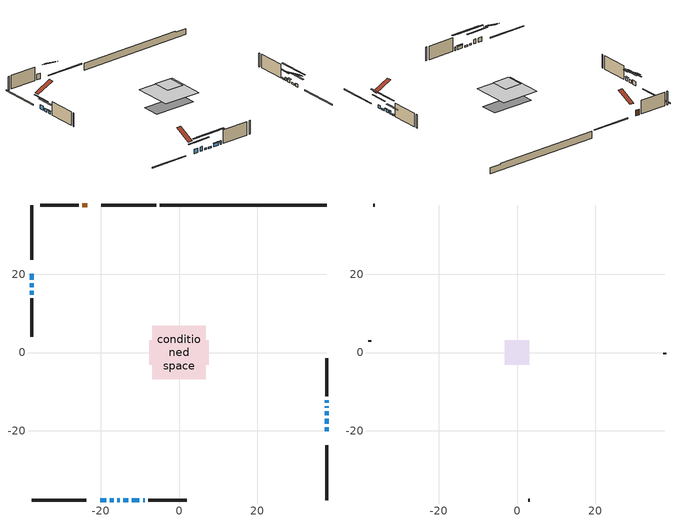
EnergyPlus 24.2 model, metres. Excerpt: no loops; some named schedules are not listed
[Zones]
conditioned space
 floor adiabatic (AdiabaticFloorConstruction): -6.87,-6.87 -6.87,6.87 6.87,6.87 6.87,-6.87 z3.66
 floor foundation (Slab1 construction): -7.58,-3.09 -7.58,3.09 7.58,3.09 7.58,-3.09 z-1.22
 wall outside (RimJoist1 construction): -5.83,37.77 -19.91,37.77 / -37.77,-37.77 -23.69,-37.77 / -37.77,37.77 -37.77,23.69 / 37.77,-37.77 37.77,-23.69 z1.22:1.52
 wall outside (AdiabaticWallConstruction 1): -23.44,37.77 -24.73,37.77 z1.22:3.25
 wall outside (AdiabaticWallConstruction): 37.77,-20.16 37.77,-19.19 / 37.77,-16.02 37.77,-15.05 / -37.77,17.71 -37.77,16.74 / -37.77,15.82 -37.77,14.85 / -12.08,-37.77 -10.14,-37.77 z1.22:2.29; -37.77,20.16 -37.77,18.64 / -20.16,-37.77 -18.64,-37.77 / -17.71,-37.77 -16.74,-37.77 z1.22:2.74; 37.77,-18.27 37.77,-16.94 / -15.82,-37.77 -15.15,-37.77 / -14.23,-37.77 -13,-37.77 / 37.77,-12.81 37.77,-12.19 z1.22:1.73; -9.22,-37.77 -8.82,-37.77 / 37.77,-14.12 37.77,-13.73 z1.22:2.44
 wall outside (Wall1 construction): -25.66,37.77 -35.51,37.77 / -7.9,-37.77 1.95,-37.77 / -37.77,13.92 -37.77,4.07 / 37.77,-11.26 37.77,-1.41 z1.22:6.1
 wall foundation (FoundationWall1 construction): -4.91,37.77,-1.22 -4.91,37.77,1.22 33.5,37.77,1.22 33.5,37.77,0.84 37.77,37.77,0.84 37.77,37.77,-1.22
 window (WindowConstruction): 37.77,-20.16 37.77,-19.2 z1.22:2.29
 window (WindowConstruction 6): -37.77,20.16 -37.77,18.64 z1.22:2.74
 window (WindowConstruction 7): -20.16,-37.77 -18.64,-37.77 z1.22:2.74
 window (WindowConstruction 8): -17.71,-37.77 -16.74,-37.77 z1.22:2.74
 window (WindowConstruction 11): 37.77,-18.27 37.77,-16.95 z1.22:1.73
 window (WindowConstruction 12): -15.81,-37.77 -15.15,-37.77 z1.22:1.73
 window (WindowConstruction 13): -14.22,-37.77 -13,-37.77 z1.22:1.73
 window (WindowConstruction 1): 37.77,-16.02 37.77,-15.05 z1.22:2.29
 window (WindowConstruction 2): -37.77,17.71 -37.77,16.74 z1.22:2.29
 window (WindowConstruction 3): -37.77,15.81 -37.77,14.85 z1.22:2.29
 window (WindowConstruction 4): -12.08,-37.77 -10.14,-37.77 z1.22:2.29
 window (WindowConstruction 9): -9.22,-37.77 -8.83,-37.77 z1.22:2.44
 window (WindowConstruction 10): 37.77,-14.12 37.77,-13.73 z1.22:2.44
 window (WindowConstruction 5): 37.77,-12.8 37.77,-12.19 z1.22:1.73
 door (Door): -23.44,37.77 -24.73,37.77 z1.22:3.25
 ceiling adiabatic (AdiabaticFloorConstruction): 6.87,-6.87 6.87,6.87 -6.87,6.87 -6.87,-6.87 z3.66
attic - vented
 floor to conditioned space (Floor1 construction Reversed): -3.15,-3.15 -3.15,3.15 3.15,3.15 3.15,-3.15 z6.1
 wall outside (Wall3 construction): -36.44,37.77 -36.84,37.77 / 2.88,-37.77 3.28,-37.77 / -37.77,3.14 -37.77,2.74 / 37.77,-0.48 37.77,-0.09 z1.22:6.1
 roof outside (Roof1 construction): -22.51,37.77,6.1 -22.51,31.8,9.08 -20.84,31.8,9.08 -20.84,37.77,6.1; -21.09,-37.77,6.1 -21.09,-31.8,9.08 -22.76,-31.8,9.08 -22.76,-37.77,6.1; -37.77,21.09,6.1 -31.8,21.09,9.08 -31.8,22.76,9.08 -37.77,22.76,6.1; 37.77,-21.09,6.1 31.8,-21.09,9.08 31.8,-22.76,9.08 37.77,-22.76,6.1
shading: 37.77,-16.56 37.77,-22.8 38.18,-22.8 38.18,-16.56 z4.93; -37.77,16 -37.77,22.8 -38.18,22.8 -38.18,16 z5.38; -16,-37.77 -22.8,-37.77 -22.8,-38.18 -16,-38.18 z5.38; -14.1,-37.77 -20.35,-37.77 -20.35,-38.18 -14.1,-38.18 z5.38; 37.77,-11.86 37.77,-23.35 38.18,-23.35 38.18,-11.86 z6.81; -10.07,-37.77 -20.89,-37.77 -20.89,-38.18 -10.07,-38.18 z6.81; -7.92,-37.77 -19.31,-37.77 -19.31,-38.18 -7.92,-38.18 z6.81; 37.77,-14.85 37.77,-16.22 38.18,-16.22 38.18,-14.85 z2.49; -37.77,14.1 -37.77,20.35 -38.18,20.35 -38.18,14.1 z4.93; -37.77,14.65 -37.77,16.02 -38.18,16.02 -38.18,14.65 z2.49; -9.94,-37.77 -12.28,-37.77 -12.28,-38.18 -9.94,-38.18 z2.49; 37.77,-9.55 37.77,-15.44 38.18,-15.44 38.18,-9.55 z4.37
[Building]
Building 1: Terrain=Suburbs
[Site:Location]
Quebec Intl AP_QC: Latitude {deg}=46.8; Longitude {deg}=-71.38; Time Zone {hr}=-5; Elevation {m}=74; Keep Site Location Information=Yes
[Site:GroundTemperature:Shallow]
0.0108218, -2.24938, -2.43038, -1.3578, 2.94801, 7.23376, 10.9493, 13.303, 13.5029, 11.5886, 7.96783, 3.81355
[Site:WaterMainsTemperature]
Calculation Method=Schedule; Temperature Schedule=mains temperature schedule
[Material] Roughness=Rough; Thermal Absorptance=0.9
Name | Thickness {m} | Conductivity {W/m-K} | Density {kg/m3} | Specific Heat {J/kg-K} | Solar Absorptance | Visible Absorptance
asphalt or fiberglass shingles | 0.00635 | 0.162714 | 1121.4 | 1465.45 | 0.4 | 0.4
ceiling loosefill ins | 0.0846667 | 0.0480833 | 16.02 | 1046.75 | 0.7 | 0.7
ceiling stud and cavity | 0.1397 | 0.084762 | 65.682 | 1177.47 | 0.7 | 0.7
concrete 4.0 in. | 0.1016 | 1.803125 | 2242.8 | 837.4 | 0.7 | 0.7
concrete 8.0 in. | 0.2032 | 1.803125 | 2242.8 | 837.4 | 0.7 | 0.7
door material | 0.04445 | 0.053851 | 512.64 | 1214.23 | 0.7 | 0.7
exterior vertical ins | 0.0533782 | 0.029427 | 32.04 | 1214.23 | 0.7 | 0.7
floor covering | 0.0127 | 0.0433444 | 54.468 | 1339.84 | 0.6 | 0.6
floor rigid ins; wall rigid ins | 0.512978 | 0.029427 | 32.04 | 1214.23 | 0.7 | 0.7
floor stud and cavity | 0.1397 | 1.75129 | 37.0049 | 1207.88 | 0.7 | 0.7
furniture material conditioned space 1 | 0.1524 | 0.115458 | 640.8 | 1214.23 | 0.6 | 0.6
gypsum board | 0.0127 | 0.160291 | 801 | 837.4 | 0.6 | 0.6
gypsum board 1 | 0.0127 | 0.160291 | 801 | 837.4 | 0.7 | 0.7
osb sheathing 0.5 in. | 0.0127 | 0.115458 | 512.64 | 1214.23 | 0.7 | 0.7
osb sheathing 0.75 in. | 0.01905 | 0.115458 | 512.64 | 1214.23 | 0.7 | 0.7
osb sheathing 2.0 in. | 0.0508 | 0.115458 | 512.64 | 1214.23 | 0.7 | 0.7
rim joist stud and cavity | 0.0508 | 0.0282682 | 125.044 | 1163.47 | 0.6 | 0.6
wall stud and cavity | 0.1397 | 0.0968724 | 139.0536 | 1170.24 | 0.7 | 0.7
wall stud and cavity 1 | 0.0889 | 6.9971 | 50.32683 | 1063.81 | 0.6 | 0.6
wall stud and cavity 2 | 0.0889 | 0.380278 | 52.3479 | 1209.89 | 0.7 | 0.7
wall stud and cavity 3 | 0.0889 | 0.391764 | 83.0341 | 1211.67 | 0.7 | 0.7
wood siding | 0.0254 | 0.102417 | 544.68 | 1172.36 | 0.4 | 0.4
wood siding 1 | 0.00254 | 0.102417 | 544.68 | 1172.36 | 0.4 | 0.4
wood siding 2; wood siding 3; wood siding 4 | 0.0254 | 0.102417 | 544.68 | 1172.36 | 0.7 | 0.7
[WindowMaterial:SimpleGlazingSystem]
Name | U-Factor {W/m2-K} | Solar Heat Gain Coefficient
WindowMaterial | 2.78052 | 0.57
WindowMaterial 1 | 2.75269 | 0.44
WindowMaterial 2 | 2.790737 | 0.63
WindowMaterial 3 | 2.78563 | 0.6
WindowMaterial 4 | 2.992306 | 0.59
WindowMaterial 5 | 2.75497 | 0.45
WindowMaterial 6 | 2.76746 | 0.5
[Construction]
AdiabaticFloorConstruction: floor stud and cavity, floor rigid ins, osb sheathing 0.75 in., floor covering
AdiabaticWallConstruction: wood siding 3, wall rigid ins, wall stud and cavity 2, gypsum board
AdiabaticWallConstruction 1: wood siding 4, wall rigid ins, wall stud and cavity 2, gypsum board
Door: door material
Floor1 construction Reversed: gypsum board, ceiling stud and cavity, ceiling loosefill ins
FoundationWall1 construction: concrete 8.0 in., gypsum board 1
furniture construction conditioned space 1: furniture material conditioned space 1
PartitionWallConstruction: gypsum board, wall stud and cavity 3, gypsum board
RimJoist1 construction: wood siding 2, osb sheathing 2.0 in., rim joist stud and cavity
Roof1 construction: asphalt or fiberglass shingles
Slab1 construction: concrete 4.0 in.
Wall1 construction: wood siding, osb sheathing 0.5 in., wall stud and cavity, gypsum board
Wall3 construction: wood siding 1, wall stud and cavity 1
WindowConstruction; WindowConstruction 1; WindowConstruction 2; WindowConstruction 3; WindowConstruction 4: WindowMaterial
WindowConstruction 10; WindowConstruction 9: WindowMaterial 4
WindowConstruction 11; WindowConstruction 12: WindowMaterial 5
WindowConstruction 13: WindowMaterial 6
WindowConstruction 5: WindowMaterial 1
WindowConstruction 6; WindowConstruction 7: WindowMaterial 2
WindowConstruction 8: WindowMaterial 3
[Zone] Multiplier=1; Part of Total Floor Area=Yes
Name | Volume {m3}
attic - vented | 18.7008
conditioned space | 726.2
[Space]
Name | Zone | Volume {m3}
attic - vented 1 | attic - vented | 18.7008
conditioned space 1 | conditioned space | 726.2
[ZoneInfiltration:EffectiveLeakageArea]
infil attic - vented 1: Zone or Space=attic - vented 1; Schedule=Always On Discrete; Effective Air Leakage Area {cm2}=1468.8; Stack Coefficient=0.000546519; Wind Coefficient=1.57951e-05
[ZoneMixing]
whole house fan mix: Zone or Space=attic - vented; Schedule=Always On Continuous; Design Flow Rate Calculation Method=Flow/Zone; Design Flow Rate {m3/s}=0; Source Zone or Space=conditioned space
[SurfaceProperty:ExposedFoundationPerimeter]
Slab1: Exposed Perimeter Calculation Method=TotalExposedPerimeter; Total Exposed Perimeter {m}=42.673
[InternalMass] Zone or ZoneList=conditioned space; Space or SpaceList=conditioned space 1
Name | Construction | Surface Area {m2}
furniture mass conditioned space 1 | furniture construction conditioned space 1 | 112.88
partition wall mass | PartitionWallConstruction | 282.2
[Lights]
interior lighting: Zone or ZoneList or Space or SpaceList=conditioned space 1; Schedule=interior lighting schedule; Design Level Calculation Method=LightingLevel; Lighting Level {W}=343.2; Return Air Fraction=0; Fraction Radiant=0.6; Fraction Visible=0.2; Fraction Replaceable=1
[People]
occupants: Zone or ZoneList or Space or SpaceList=conditioned space 1; Number of People Schedule=occupants schedule; Number of People Calculation Method=People; Number of People=3; Fraction Radiant=0.314171; Sensible Heat Fraction=0.56303; Activity Level Schedule=occupants activity schedule; Carbon Dioxide Generation Rate {m3/s-W}=0; Enable ASHRAE 55 Comfort Warnings=No; Mean Radiant Temperature Calculation Type=EnclosureAveraged
[ElectricEquipment] Zone or ZoneList or Space or SpaceList=conditioned space 1; Design Level Calculation Method=EquipmentLevel
Name | Schedule | Design Level {W} | Fraction Latent | Fraction Radiant | Fraction Lost
clothes dryer | clothes dryer schedule | 140.772 | 0.015 | 0.081 | 0.85
clothes washer | clothes washer schedule | 32.1985 | 0.03 | 0.162 | 0.7
cooking range | cooking range schedule | 215.147 | 0.08 | 0.432 | 0.2
dishwasher | dishwasher schedule | 66.8632 | 0.3 | 0.18 | 0.4
fridge | fridge schedule | 72.9452 | 0 | 0.6 | 0
mech vent bath fan 0 | mech vent bath fan 0 schedule | 50.2 | 0 | 0 | 1
mech vent bath fan 1 | mech vent bath fan 1 schedule | 50.2 | 0 | 0 | 1
mech vent house fan | mech vent house fan schedule | 0 | 0 | 0 | 1
mech vent house fan cfis | mech vent house fan cfis schedule | 0 | 0 | 0 | 0
mech vent range fan 0 | mech vent range fan 0 schedule | 57 | 0 | 0 | 1
misc plug loads | misc plug loads schedule | 494.7 | 0.045 | 0.513 | 0.1
whole house fan | Always On Discrete | 0 | 0 | 0 | 1
[OtherEquipment] Zone or ZoneList or Space or SpaceList=conditioned space 1; Design Level Calculation Method=EquipmentLevel
Name | Fuel Type | Schedule | Design Level {W} | Fraction Latent | Fraction Radiant | Fraction Lost
clothes dryer 1 | Electricity | clothes dryer schedule | 0 | 0.015 | 0.081 | 0.85
cooking range 1 | Electricity | cooking range schedule | 0 | 0.08 | 0.432 | 0.2
general water use latent | None | general water use schedule | 62.594 | 1 | 0 | 0
general water use sensible | None | general water use schedule | -61.6891 | 0 | 0.6 | 0
mech vent house fan latent load | None | Always On Discrete | 0 | 1 | 0 | 0
mech vent house fan sensible load | None | Always On Discrete | 0 | 0 | 0 | 0
water heater energy adjustment1 | Electricity | Always On Discrete | 0.01 | 0 | 0 | 1
[ZoneInfiltration:DesignFlowRate] Zone or ZoneList or Space or SpaceList=conditioned space 1; Schedule=Always On Discrete; Design Flow Rate Calculation Method=Flow/Zone; Design Flow Rate {m3/s}=0
infil flow; natural vent flow; whole house fan flow
[AvailabilityManager:Scheduled]
air source heat pump airloop Availability Manager: Schedule=Always On Discrete
[Foundation:Kiva]
Foundation Kiva 1: Initial Indoor Air Temperature {C}=18; Wall Height Above Grade {m}=1.21999; Wall Depth Below Slab {m}=0.2032; Custom Block Material Name 1=exterior vertical ins; Custom Block Depth 1 {m}=2.43998; Custom Block X Position 1 {m}=0.2159; Custom Block Z Position 1 {m}=0
[Foundation:Kiva:Settings]
Soil Conductivity {W/m-K}=0.849921; Soil Density {kg/m3}=1842.3; Soil Specific Heat {J/kg-K}=418.7; Ground Solar Absorptivity=0.9; Ground Thermal Absorptivity=0.9; Ground Surface Roughness {m}=0.03; Far-Field Width {m}=40; Deep-Ground Boundary Condition=ZeroFlux; Deep-Ground Depth {m}=40; Minimum Cell Dimension {m}=0.2; Maximum Cell Growth Coefficient=3; Simulation Timestep=Timestep
[Exterior:Lights]
exterior lighting: Schedule=exterior lighting schedule; Design Level {W}=75.6
[EnergyManagementSystem:GlobalVariable]
air_source_heat_pump_airloop_Fan_RTF
infil_program_Qfan
infil_program_Qinf
natural_vent_program_Qnv
natural_vent_program_Qwhf
[EnergyManagementSystem:Sensor]
Name | Output:Variable or Output:Meter Index Key | Output:Variable or Output:Meter
airflow_gain | infil flow | Infiltration Sensible Heat Gain Energy
airflow_gain_1 | natural vent flow | Infiltration Sensible Heat Gain Energy
airflow_gain_2 | whole house fan flow | Infiltration Sensible Heat Gain Energy
airflow_loss | infil flow | Infiltration Sensible Heat Loss Energy
airflow_loss_1 | natural vent flow | Infiltration Sensible Heat Loss Energy
airflow_loss_2 | whole house fan flow | Infiltration Sensible Heat Loss Energy
clg_load_cond |  | Cooling:EnergyTransfer:Zone:CONDITIONED SPACE
clg_sp_s; clg_sp_s_1 | cooling setpoint | Schedule Value
clothes_dryer_exhaust_0_sch_s | clothes dryer exhaust 0 schedule | Schedule Value
cool_season | cooling season schedule | Schedule Value
htg_load_cond |  | Heating:EnergyTransfer:Zone:CONDITIONED SPACE
htg_sp_s; htg_sp_s_1 | heating setpoint | Schedule Value
ig_ee_conv | clothes dryer | Electric Equipment Convective Heating Energy
ig_ee_conv_2 | cooking range | Electric Equipment Convective Heating Energy
ig_ee_conv_4 | fridge | Electric Equipment Convective Heating Energy
ig_ee_conv_5 | misc plug loads | Electric Equipment Convective Heating Energy
ig_ee_conv_6 | whole house fan | Electric Equipment Convective Heating Energy
ig_ee_rad | clothes dryer | Electric Equipment Radiant Heating Energy
ig_ee_rad_2 | cooking range | Electric Equipment Radiant Heating Energy
ig_ee_rad_4 | fridge | Electric Equipment Radiant Heating Energy
ig_ee_rad_5 | misc plug loads | Electric Equipment Radiant Heating Energy
ig_ee_rad_6 | whole house fan | Electric Equipment Radiant Heating Energy
ig_lgt_conv | interior lighting | Lights Convective Heating Energy
ig_lgt_rad | interior lighting | Lights Radiant Heating Energy
ig_lgt_vis | interior lighting | Lights Visible Radiation Heating Energy
ig_oe_conv | clothes dryer 1 | Other Equipment Convective Heating Energy
ig_oe_conv_1 | cooking range 1 | Other Equipment Convective Heating Energy
ig_oe_conv_2 | general water use latent | Other Equipment Convective Heating Energy
ig_oe_conv_3 | general water use sensible | Other Equipment Convective Heating Energy
ig_oe_conv_4 | water heater energy adjustment1 | Other Equipment Convective Heating Energy
ig_oe_rad | clothes dryer 1 | Other Equipment Radiant Heating Energy
ig_oe_rad_1 | cooking range 1 | Other Equipment Radiant Heating Energy
ig_oe_rad_2 | general water use latent | Other Equipment Radiant Heating Energy
ig_oe_rad_3 | general water use sensible | Other Equipment Radiant Heating Energy
ig_oe_rad_4 | water heater energy adjustment1 | Other Equipment Radiant Heating Energy
ig_ppl_conv | occupants | People Convective Heating Energy
ig_ppl_rad | occupants | People Radiant Heating Energy
im_conv | furniture mass conditioned space 1 | Surface Inside Face Convection Heat Gain Energy
im_conv_1 | partition wall mass | Surface Inside Face Convection Heat Gain Energy
im_ig | furniture mass conditioned space 1 | Surface Inside Face Internal Gains Radiation Heat Gain Energy
im_ig_1 | partition wall mass | Surface Inside Face Internal Gains Radiation Heat Gain Energy
im_lgt | furniture mass conditioned space 1 | Surface Inside Face Lights Radiation Heat Gain Energy
im_lgt_1 | partition wall mass | Surface Inside Face Lights Radiation Heat Gain Energy
im_sol | furniture mass conditioned space 1 | Surface Inside Face Solar Radiation Heat Gain Energy
im_sol_1 | partition wall mass | Surface Inside Face Solar Radiation Heat Gain Energy
im_surf | furniture mass conditioned space 1 | Surface Inside Face Net Surface Thermal Radiation Heat Gain Energy
im_surf_1 | partition wall mass | Surface Inside Face Net Surface Thermal Radiation Heat Gain Energy
mech_vent_bath_fan_0_sch_s | mech vent bath fan 0 schedule | Schedule Value
mech_vent_bath_fan_1_sch_s | mech vent bath fan 1 schedule | Schedule Value
mech_vent_range_fan_0_sch_s | mech vent range fan 0 schedule | Schedule Value
mv_conv | mech vent bath fan 0 | Electric Equipment Convective Heating Energy
mv_conv_1 | mech vent bath fan 1 | Electric Equipment Convective Heating Energy
mv_conv_2 | mech vent house fan | Electric Equipment Convective Heating Energy
mv_conv_3 | mech vent house fan cfis | Electric Equipment Convective Heating Energy
mv_conv_4 | mech vent range fan 0 | Electric Equipment Convective Heating Energy
mv_conv_5 | mech vent house fan latent load | Other Equipment Convective Heating Energy
mv_conv_6 | mech vent house fan sensible load | Other Equipment Convective Heating Energy
mv_rad | mech vent bath fan 0 | Electric Equipment Radiant Heating Energy
mv_rad_1 | mech vent bath fan 1 | Electric Equipment Radiant Heating Energy
mv_rad_2 | mech vent house fan | Electric Equipment Radiant Heating Energy
mv_rad_3 | mech vent house fan cfis | Electric Equipment Radiant Heating Energy
mv_rad_4 | mech vent range fan 0 | Electric Equipment Radiant Heating Energy
mv_rad_5 | mech vent house fan latent load | Other Equipment Radiant Heating Energy
mv_rad_6 | mech vent house fan sensible load | Other Equipment Radiant Heating Energy
natural_vent_s | natural vent schedule | Schedule Value
out_pb_s |  | Site Outdoor Air Barometric Pressure
out_wt_s |  | Site Outdoor Air Humidity Ratio
site_vw_s |  | Site Wind Speed
ss_back_out | Window1 | Surface Window Shortwave from Zone Back Out Window Heat Transfer Rate
ss_back_out_1 | Window10 | Surface Window Shortwave from Zone Back Out Window Heat Transfer Rate
ss_back_out_10 | Window5 | Surface Window Shortwave from Zone Back Out Window Heat Transfer Rate
ss_back_out_11 | Window7 | Surface Window Shortwave from Zone Back Out Window Heat Transfer Rate
ss_back_out_12 | Window8 | Surface Window Shortwave from Zone Back Out Window Heat Transfer Rate
ss_back_out_13 | Window9 | Surface Window Shortwave from Zone Back Out Window Heat Transfer Rate
ss_back_out_2 | Window11 | Surface Window Shortwave from Zone Back Out Window Heat Transfer Rate
ss_back_out_3 | Window12 | Surface Window Shortwave from Zone Back Out Window Heat Transfer Rate
ss_back_out_4 | Window13 | Surface Window Shortwave from Zone Back Out Window Heat Transfer Rate
ss_back_out_5 | Window15 | Surface Window Shortwave from Zone Back Out Window Heat Transfer Rate
ss_back_out_6 | Window16 | Surface Window Shortwave from Zone Back Out Window Heat Transfer Rate
ss_back_out_7 | Window2 | Surface Window Shortwave from Zone Back Out Window Heat Transfer Rate
ss_back_out_8 | Window3 | Surface Window Shortwave from Zone Back Out Window Heat Transfer Rate
ss_back_out_9 | Window4 | Surface Window Shortwave from Zone Back Out Window Heat Transfer Rate
ss_conv | Door1 | Surface Inside Face Convection Heat Gain Energy
ss_conv_1 | Window1 | Surface Inside Face Convection Heat Gain Energy
ss_conv_10 | Window4 | Surface Inside Face Convection Heat Gain Energy
ss_conv_11 | Window5 | Surface Inside Face Convection Heat Gain Energy
ss_conv_12 | Window7 | Surface Inside Face Convection Heat Gain Energy
ss_conv_13 | Window8 | Surface Inside Face Convection Heat Gain Energy
ss_conv_14 | Window9 | Surface Inside Face Convection Heat Gain Energy
ss_conv_2 | Window10 | Surface Inside Face Convection Heat Gain Energy
ss_conv_3 | Window11 | Surface Inside Face Convection Heat Gain Energy
ss_conv_4 | Window12 | Surface Inside Face Convection Heat Gain Energy
ss_conv_5 | Window13 | Surface Inside Face Convection Heat Gain Energy
ss_conv_6 | Window15 | Surface Inside Face Convection Heat Gain Energy
ss_conv_7 | Window16 | Surface Inside Face Convection Heat Gain Energy
ss_conv_8 | Window2 | Surface Inside Face Convection Heat Gain Energy
ss_conv_9 | Window3 | Surface Inside Face Convection Heat Gain Energy
ss_ig | Door1 | Surface Inside Face Internal Gains Radiation Heat Gain Energy
ss_ig_1 | Window1 | Surface Inside Face Internal Gains Radiation Heat Gain Energy
ss_ig_10 | Window4 | Surface Inside Face Internal Gains Radiation Heat Gain Energy
ss_ig_11 | Window5 | Surface Inside Face Internal Gains Radiation Heat Gain Energy
ss_ig_12 | Window7 | Surface Inside Face Internal Gains Radiation Heat Gain Energy
ss_ig_13 | Window8 | Surface Inside Face Internal Gains Radiation Heat Gain Energy
ss_ig_14 | Window9 | Surface Inside Face Internal Gains Radiation Heat Gain Energy
ss_ig_2 | Window10 | Surface Inside Face Internal Gains Radiation Heat Gain Energy
ss_ig_3 | Window11 | Surface Inside Face Internal Gains Radiation Heat Gain Energy
ss_ig_4 | Window12 | Surface Inside Face Internal Gains Radiation Heat Gain Energy
ss_ig_5 | Window13 | Surface Inside Face Internal Gains Radiation Heat Gain Energy
ss_ig_6 | Window15 | Surface Inside Face Internal Gains Radiation Heat Gain Energy
ss_ig_7 | Window16 | Surface Inside Face Internal Gains Radiation Heat Gain Energy
ss_ig_8 | Window2 | Surface Inside Face Internal Gains Radiation Heat Gain Energy
ss_ig_9 | Window3 | Surface Inside Face Internal Gains Radiation Heat Gain Energy
ss_lgt | Door1 | Surface Inside Face Lights Radiation Heat Gain Energy
ss_sol | Door1 | Surface Inside Face Solar Radiation Heat Gain Energy
ss_surf | Door1 | Surface Inside Face Net Surface Thermal Radiation Heat Gain Energy
ss_surf_1 | Window1 | Surface Inside Face Net Surface Thermal Radiation Heat Gain Energy
ss_surf_10 | Window4 | Surface Inside Face Net Surface Thermal Radiation Heat Gain Energy
ss_surf_11 | Window5 | Surface Inside Face Net Surface Thermal Radiation Heat Gain Energy
ss_surf_12 | Window7 | Surface Inside Face Net Surface Thermal Radiation Heat Gain Energy
ss_surf_13 | Window8 | Surface Inside Face Net Surface Thermal Radiation Heat Gain Energy
ss_surf_14 | Window9 | Surface Inside Face Net Surface Thermal Radiation Heat Gain Energy
ss_surf_2 | Window10 | Surface Inside Face Net Surface Thermal Radiation Heat Gain Energy
ss_surf_3 | Window11 | Surface Inside Face Net Surface Thermal Radiation Heat Gain Energy
ss_surf_4 | Window12 | Surface Inside Face Net Surface Thermal Radiation Heat Gain Energy
ss_surf_5 | Window13 | Surface Inside Face Net Surface Thermal Radiation Heat Gain Energy
ss_surf_6 | Window15 | Surface Inside Face Net Surface Thermal Radiation Heat Gain Energy
ss_surf_7 | Window16 | Surface Inside Face Net Surface Thermal Radiation Heat Gain Energy
ss_surf_8 | Window2 | Surface Inside Face Net Surface Thermal Radiation Heat Gain Energy
ss_surf_9 | Window3 | Surface Inside Face Net Surface Thermal Radiation Heat Gain Energy
ss_trans_in | Window1 | Surface Window Transmitted Solar Radiation Rate
ss_trans_in_1 | Window10 | Surface Window Transmitted Solar Radiation Rate
ss_trans_in_10 | Window5 | Surface Window Transmitted Solar Radiation Rate
ss_trans_in_11 | Window7 | Surface Window Transmitted Solar Radiation Rate
ss_trans_in_12 | Window8 | Surface Window Transmitted Solar Radiation Rate
ss_trans_in_13 | Window9 | Surface Window Transmitted Solar Radiation Rate
ss_trans_in_2 | Window11 | Surface Window Transmitted Solar Radiation Rate
ss_trans_in_3 | Window12 | Surface Window Transmitted Solar Radiation Rate
ss_trans_in_4 | Window13 | Surface Window Transmitted Solar Radiation Rate
ss_trans_in_5 | Window15 | Surface Window Transmitted Solar Radiation Rate
ss_trans_in_6 | Window16 | Surface Window Transmitted Solar Radiation Rate
ss_trans_in_7 | Window2 | Surface Window Transmitted Solar Radiation Rate
ss_trans_in_8 | Window3 | Surface Window Transmitted Solar Radiation Rate
ss_trans_in_9 | Window4 | Surface Window Transmitted Solar Radiation Rate
ss_trans_out | Window1 | Surface Inside Face Initial Transmitted Diffuse Transmitted Out Window Solar Radiation Rate
ss_trans_out_1 | Window10 | Surface Inside Face Initial Transmitted Diffuse Transmitted Out Window Solar Radiation Rate
ss_trans_out_10 | Window5 | Surface Inside Face Initial Transmitted Diffuse Transmitted Out Window Solar Radiation Rate
ss_trans_out_11 | Window7 | Surface Inside Face Initial Transmitted Diffuse Transmitted Out Window Solar Radiation Rate
ss_trans_out_12 | Window8 | Surface Inside Face Initial Transmitted Diffuse Transmitted Out Window Solar Radiation Rate
ss_trans_out_13 | Window9 | Surface Inside Face Initial Transmitted Diffuse Transmitted Out Window Solar Radiation Rate
ss_trans_out_2 | Window11 | Surface Inside Face Initial Transmitted Diffuse Transmitted Out Window Solar Radiation Rate
ss_trans_out_3 | Window12 | Surface Inside Face Initial Transmitted Diffuse Transmitted Out Window Solar Radiation Rate
ss_trans_out_4 | Window13 | Surface Inside Face Initial Transmitted Diffuse Transmitted Out Window Solar Radiation Rate
ss_trans_out_5 | Window15 | Surface Inside Face Initial Transmitted Diffuse Transmitted Out Window Solar Radiation Rate
ss_trans_out_6 | Window16 | Surface Inside Face Initial Transmitted Diffuse Transmitted Out Window Solar Radiation Rate
ss_trans_out_7 | Window2 | Surface Inside Face Initial Transmitted Diffuse Transmitted Out Window Solar Radiation Rate
